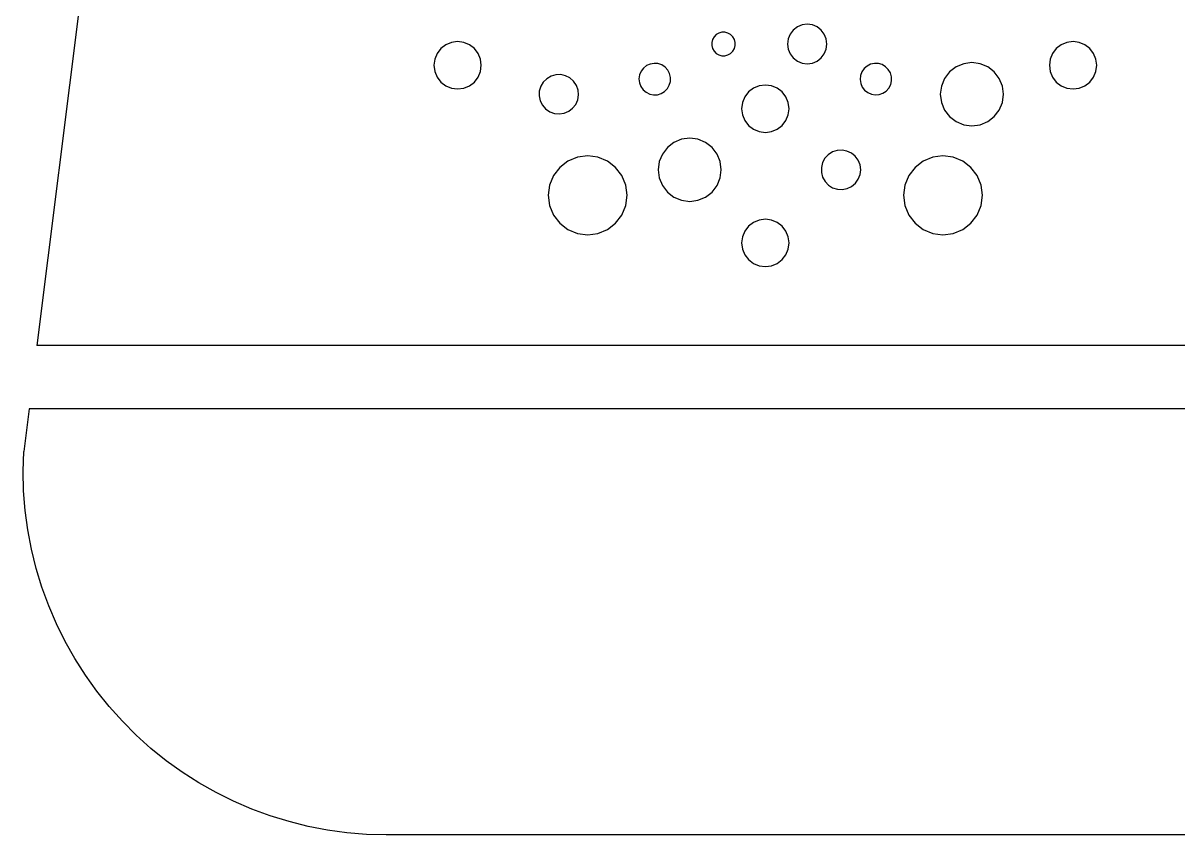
# Model space of a CAD drawing. Extents: x -202 to 202, y -117 to 117.
# Drawn here: x -75.1 to -1.9, y 19.7 to 71.1 of the extents above; entities that cross this region are included whole.
import ezdxf

# ---------------------------------------------------------------- set-up
doc = ezdxf.new("R2010")
doc.units = 0
doc.layers.get('0').update_dxf_attribs({"linetype": 'CONTINUOUS'})

msp = doc.modelspace()

# ---------------------------------------------------------------- linework, layer by layer
for p, q in [((-69.312, 89.655), (-74.185, 50.666)), ((-25.731, 70.973), (-26.032, 70.848)), ((-25.407, 71.015), (-25.731, 70.973)), ((-25.084, 70.973), (-25.407, 71.015)), ((-24.782, 70.848), (-25.084, 70.973)), ((-31.308, 70.222), (-31.4, 70.05)), ((-31.17, 70.36), (-31.308, 70.222)), ((-31, 70.458), (-31.17, 70.36)), ((-30.811, 70.509), (-31, 70.458)), ((-30.615, 70.509), (-30.811, 70.509)), ((-30.426, 70.458), (-30.615, 70.509)), ((-30.257, 70.36), (-30.426, 70.458)), ((-30.118, 70.222), (-30.257, 70.36)), ((-30.02, 70.052), (-30.118, 70.222)), ((-26.49, 70.39), (-26.615, 70.089)), ((-26.291, 70.649), (-26.49, 70.39)), ((-26.032, 70.848), (-26.291, 70.649)), ((-24.524, 70.649), (-24.782, 70.848)), ((-24.325, 70.39), (-24.524, 70.649)), ((-24.2, 70.089), (-24.325, 70.39)), ((-48.607, 69.477), (-48.845, 69.166)), ((-48.296, 69.715), (-48.607, 69.477)), ((-47.934, 69.865), (-48.296, 69.715)), ((-47.546, 69.916), (-47.934, 69.865)), ((-47.158, 69.865), (-47.546, 69.916)), ((-46.796, 69.715), (-47.158, 69.865)), ((-46.485, 69.477), (-46.796, 69.715)), ((-46.247, 69.166), (-46.485, 69.477)), ((-31.4, 70.05), (-31.457, 69.863)), ((-31.457, 69.863), (-31.457, 69.667)), ((-31.457, 69.667), (-31.406, 69.478)), ((-31.406, 69.478), (-31.308, 69.309)), ((-30.118, 69.309), (-30.02, 69.478)), ((-29.97, 69.863), (-30.02, 70.052)), ((-30.02, 69.478), (-29.97, 69.667)), ((-29.97, 69.667), (-29.97, 69.863)), ((-26.615, 70.089), (-26.657, 69.765)), ((-26.657, 69.765), (-26.615, 69.442)), ((-24.157, 69.765), (-24.2, 70.089)), ((-24.2, 69.442), (-24.157, 69.765)), ((-9.635, 69.477), (-9.874, 69.166)), ((-9.325, 69.715), (-9.635, 69.477)), ((-8.963, 69.865), (-9.325, 69.715)), ((-8.575, 69.916), (-8.963, 69.865)), ((-8.187, 69.865), (-8.575, 69.916)), ((-7.825, 69.715), (-8.187, 69.865)), ((-7.514, 69.477), (-7.825, 69.715)), ((-7.276, 69.166), (-7.514, 69.477)), ((-48.995, 68.804), (-49.046, 68.416)), ((-48.845, 69.166), (-48.995, 68.804)), ((-46.097, 68.804), (-46.247, 69.166)), ((-46.046, 68.416), (-46.097, 68.804)), ((-31.308, 69.309), (-31.17, 69.17)), ((-31.17, 69.17), (-31, 69.072)), ((-31, 69.072), (-30.811, 69.022)), ((-30.811, 69.022), (-30.615, 69.022)), ((-30.615, 69.022), (-30.426, 69.072)), ((-30.426, 69.072), (-30.257, 69.17)), ((-30.257, 69.17), (-30.118, 69.309)), ((-26.615, 69.442), (-26.49, 69.14)), ((-26.49, 69.14), (-26.291, 68.881)), ((-26.291, 68.881), (-26.032, 68.683)), ((-24.782, 68.683), (-24.524, 68.881)), ((-24.524, 68.881), (-24.325, 69.14)), ((-24.325, 69.14), (-24.2, 69.442)), ((-10.024, 68.804), (-10.075, 68.416)), ((-9.874, 69.166), (-10.024, 68.804)), ((-7.126, 68.804), (-7.276, 69.166)), ((-7.075, 68.416), (-7.126, 68.804)), ((-49.046, 68.416), (-48.995, 68.028)), ((-48.995, 68.028), (-48.845, 67.666)), ((-46.247, 67.666), (-46.097, 68.028)), ((-46.097, 68.028), (-46.046, 68.416)), ((-35.929, 68.037), (-36.025, 67.805)), ((-35.778, 68.237), (-35.929, 68.037)), ((-35.583, 68.394), (-35.778, 68.237)), ((-35.354, 68.497), (-35.583, 68.394)), ((-35.107, 68.54), (-35.354, 68.497)), ((-34.858, 68.521), (-35.107, 68.54)), ((-34.62, 68.44), (-34.858, 68.521)), ((-34.411, 68.302), (-34.62, 68.44)), ((-34.242, 68.117), (-34.411, 68.302)), ((-34.125, 67.895), (-34.242, 68.117)), ((-26.032, 68.683), (-25.731, 68.558)), ((-25.731, 68.558), (-25.407, 68.515)), ((-25.407, 68.515), (-25.084, 68.558)), ((-25.084, 68.558), (-24.782, 68.683)), ((-21.807, 68.207), (-21.949, 68)), ((-21.618, 68.372), (-21.807, 68.207)), ((-21.394, 68.484), (-21.618, 68.372)), ((-21.149, 68.538), (-21.394, 68.484)), ((-20.899, 68.528), (-21.149, 68.538)), ((-20.658, 68.457), (-20.899, 68.528)), ((-20.443, 68.329), (-20.658, 68.457)), ((-20.274, 68.145), (-20.443, 68.329)), ((-20.14, 67.934), (-20.274, 68.145)), ((-15.979, 68.317), (-16.393, 67.999)), ((-15.496, 68.516), (-15.979, 68.317)), ((-14.979, 68.584), (-15.496, 68.516)), ((-14.461, 68.516), (-14.979, 68.584)), ((-13.979, 68.317), (-14.461, 68.516)), ((-13.565, 67.999), (-13.979, 68.317)), ((-10.075, 68.416), (-10.024, 68.028)), ((-10.024, 68.028), (-9.874, 67.666)), ((-7.276, 67.666), (-7.126, 68.028)), ((-7.126, 68.028), (-7.075, 68.416)), ((-48.845, 67.666), (-48.607, 67.355)), ((-48.607, 67.355), (-48.296, 67.117)), ((-46.796, 67.117), (-46.485, 67.355)), ((-46.485, 67.355), (-46.247, 67.666)), ((-42.125, 67.356), (-42.286, 67.087)), ((-41.896, 67.568), (-42.125, 67.356)), ((-41.632, 67.734), (-41.896, 67.568)), ((-41.331, 67.82), (-41.632, 67.734)), ((-41.018, 67.828), (-41.331, 67.82)), ((-40.712, 67.758), (-41.018, 67.828)), ((-40.434, 67.615), (-40.712, 67.758)), ((-40.2, 67.406), (-40.434, 67.615)), ((-40.025, 67.146), (-40.2, 67.406)), ((-36.025, 67.805), (-36.06, 67.557)), ((-36.06, 67.557), (-36.033, 67.308)), ((-36.033, 67.308), (-35.944, 67.074)), ((-34.144, 67.162), (-34.07, 67.401)), ((-34.066, 67.651), (-34.125, 67.895)), ((-34.07, 67.401), (-34.066, 67.651)), ((-22.035, 67.765), (-22.06, 67.515)), ((-22.06, 67.515), (-22.022, 67.268)), ((-21.949, 68), (-22.035, 67.765)), ((-20.072, 67.693), (-20.14, 67.934)), ((-20.121, 67.198), (-20.065, 67.442)), ((-20.065, 67.442), (-20.072, 67.693)), ((-16.711, 67.584), (-16.911, 67.102)), ((-16.393, 67.999), (-16.711, 67.584)), ((-13.247, 67.584), (-13.565, 67.999)), ((-13.047, 67.102), (-13.247, 67.584)), ((-9.874, 67.666), (-9.635, 67.355)), ((-9.635, 67.355), (-9.325, 67.117)), ((-7.825, 67.117), (-7.514, 67.355)), ((-7.514, 67.355), (-7.276, 67.666)), ((-48.296, 67.117), (-47.934, 66.967)), ((-47.934, 66.967), (-47.546, 66.916)), ((-47.546, 66.916), (-47.158, 66.967)), ((-47.158, 66.967), (-46.796, 67.117)), ((-42.375, 66.786), (-42.387, 66.473)), ((-42.286, 67.087), (-42.375, 66.786)), ((-39.92, 66.851), (-40.025, 67.146)), ((-39.893, 66.539), (-39.92, 66.851)), ((-35.944, 67.074), (-35.8, 66.869)), ((-35.8, 66.869), (-35.609, 66.706)), ((-35.609, 66.706), (-35.384, 66.596)), ((-35.384, 66.596), (-35.139, 66.545)), ((-35.139, 66.545), (-34.888, 66.556)), ((-34.888, 66.556), (-34.649, 66.63)), ((-34.649, 66.63), (-34.435, 66.761)), ((-34.435, 66.761), (-34.261, 66.941)), ((-34.261, 66.941), (-34.144, 67.162)), ((-29.121, 66.727), (-29.359, 66.416)), ((-28.81, 66.965), (-29.121, 66.727)), ((-28.449, 67.115), (-28.81, 66.965)), ((-28.06, 67.166), (-28.449, 67.115)), ((-27.672, 67.115), (-28.06, 67.166)), ((-27.31, 66.965), (-27.672, 67.115)), ((-27, 66.727), (-27.31, 66.965)), ((-26.761, 66.416), (-27, 66.727)), ((-22.022, 67.268), (-21.924, 67.037)), ((-21.924, 67.037), (-21.771, 66.838)), ((-21.771, 66.838), (-21.574, 66.684)), ((-21.574, 66.684), (-21.344, 66.583)), ((-21.344, 66.583), (-21.097, 66.542)), ((-21.097, 66.542), (-20.847, 66.565)), ((-20.847, 66.565), (-20.611, 66.648)), ((-20.611, 66.648), (-20.403, 66.788)), ((-20.403, 66.788), (-20.236, 66.975)), ((-20.236, 66.975), (-20.121, 67.198)), ((-16.911, 67.102), (-16.979, 66.584)), ((-16.979, 66.584), (-16.911, 66.067)), ((-12.979, 66.584), (-13.047, 67.102)), ((-13.047, 66.067), (-12.979, 66.584)), ((-9.325, 67.117), (-8.963, 66.967)), ((-8.963, 66.967), (-8.575, 66.916)), ((-8.575, 66.916), (-8.187, 66.967)), ((-8.187, 66.967), (-7.825, 67.117)), ((-42.387, 66.473), (-42.32, 66.167)), ((-42.32, 66.167), (-42.179, 65.887)), ((-42.179, 65.887), (-41.973, 65.651)), ((-40.263, 65.696), (-40.069, 65.943)), ((-40.069, 65.943), (-39.943, 66.229)), ((-39.943, 66.229), (-39.893, 66.539)), ((-29.509, 66.054), (-29.56, 65.666)), ((-29.359, 66.416), (-29.509, 66.054)), ((-26.611, 66.054), (-26.761, 66.416)), ((-26.56, 65.666), (-26.611, 66.054)), ((-16.911, 66.067), (-16.711, 65.584)), ((-13.247, 65.584), (-13.047, 66.067)), ((-41.973, 65.651), (-41.715, 65.474)), ((-41.715, 65.474), (-41.421, 65.366)), ((-41.421, 65.366), (-41.109, 65.335)), ((-41.109, 65.335), (-40.799, 65.382)), ((-40.799, 65.382), (-40.511, 65.505)), ((-40.511, 65.505), (-40.263, 65.696)), ((-29.56, 65.666), (-29.509, 65.278)), ((-29.509, 65.278), (-29.359, 64.916)), ((-26.761, 64.916), (-26.611, 65.278)), ((-26.611, 65.278), (-26.56, 65.666)), ((-16.711, 65.584), (-16.393, 65.17)), ((-16.393, 65.17), (-15.979, 64.852)), ((-13.979, 64.852), (-13.565, 65.17)), ((-13.565, 65.17), (-13.247, 65.584)), ((-29.359, 64.916), (-29.121, 64.605)), ((-29.121, 64.605), (-28.81, 64.367)), ((-28.81, 64.367), (-28.449, 64.217)), ((-27.672, 64.217), (-27.31, 64.367)), ((-27.31, 64.367), (-27, 64.605)), ((-27, 64.605), (-26.761, 64.916)), ((-15.979, 64.852), (-15.496, 64.653)), ((-15.496, 64.653), (-14.979, 64.584)), ((-14.979, 64.584), (-14.461, 64.653)), ((-14.461, 64.653), (-13.979, 64.852)), ((-33.366, 63.728), (-33.848, 63.528)), ((-32.848, 63.796), (-33.366, 63.728)), ((-32.331, 63.728), (-32.848, 63.796)), ((-31.848, 63.528), (-32.331, 63.728)), ((-28.449, 64.217), (-28.06, 64.166)), ((-28.06, 64.166), (-27.672, 64.217)), ((-34.263, 63.211), (-34.581, 62.796)), ((-33.848, 63.528), (-34.263, 63.211)), ((-31.434, 63.211), (-31.848, 63.528)), ((-31.116, 62.796), (-31.434, 63.211)), ((-23.81, 62.925), (-24.074, 62.755)), ((-23.513, 63.023), (-23.81, 62.925)), ((-23.2, 63.044), (-23.513, 63.023)), ((-22.892, 62.987), (-23.2, 63.044)), ((-22.608, 62.855), (-22.892, 62.987)), ((-40.56, 62.345), (-41.078, 61.948)), ((-39.957, 62.595), (-40.56, 62.345)), ((-39.31, 62.68), (-39.957, 62.595)), ((-38.663, 62.595), (-39.31, 62.68)), ((-38.06, 62.345), (-38.663, 62.595)), ((-37.543, 61.948), (-38.06, 62.345)), ((-34.78, 62.314), (-34.848, 61.796)), ((-34.581, 62.796), (-34.78, 62.314)), ((-30.917, 62.314), (-31.116, 62.796)), ((-30.848, 61.796), (-30.917, 62.314)), ((-24.437, 62.25), (-24.513, 61.946)), ((-24.287, 62.526), (-24.437, 62.25)), ((-24.074, 62.755), (-24.287, 62.526)), ((-22.365, 62.657), (-22.608, 62.855)), ((-22.18, 62.404), (-22.365, 62.657)), ((-22.063, 62.114), (-22.18, 62.404)), ((-18.06, 62.345), (-18.578, 61.948)), ((-17.457, 62.595), (-18.06, 62.345)), ((-16.81, 62.68), (-17.457, 62.595)), ((-16.163, 62.595), (-16.81, 62.68)), ((-15.56, 62.345), (-16.163, 62.595)), ((-15.043, 61.948), (-15.56, 62.345)), ((-41.475, 61.43), (-41.725, 60.827)), ((-41.078, 61.948), (-41.475, 61.43)), ((-37.145, 61.43), (-37.543, 61.948)), ((-36.896, 60.827), (-37.145, 61.43)), ((-34.848, 61.796), (-34.78, 61.279)), ((-30.917, 61.279), (-30.848, 61.796)), ((-24.513, 61.946), (-24.501, 61.635)), ((-24.501, 61.635), (-24.432, 61.33)), ((-22.174, 61.2), (-22.06, 61.492)), ((-22.022, 61.803), (-22.063, 62.114)), ((-22.06, 61.492), (-22.022, 61.803)), ((-18.975, 61.43), (-19.225, 60.827)), ((-18.578, 61.948), (-18.975, 61.43)), ((-14.645, 61.43), (-15.043, 61.948)), ((-14.396, 60.827), (-14.645, 61.43)), ((-41.725, 60.827), (-41.81, 60.18)), ((-36.81, 60.18), (-36.896, 60.827)), ((-34.78, 61.279), (-34.581, 60.796)), ((-34.581, 60.796), (-34.263, 60.382)), ((-31.434, 60.382), (-31.116, 60.796)), ((-31.116, 60.796), (-30.917, 61.279)), ((-24.432, 61.33), (-24.28, 61.056)), ((-24.28, 61.056), (-24.064, 60.829)), ((-24.064, 60.829), (-23.798, 60.663)), ((-22.88, 60.61), (-22.597, 60.744)), ((-22.597, 60.744), (-22.356, 60.945)), ((-22.356, 60.945), (-22.174, 61.2)), ((-19.225, 60.827), (-19.31, 60.18)), ((-14.31, 60.18), (-14.396, 60.827)), ((-41.81, 60.18), (-41.725, 59.533)), ((-36.896, 59.533), (-36.81, 60.18)), ((-34.263, 60.382), (-33.848, 60.064)), ((-33.848, 60.064), (-33.366, 59.864)), ((-32.331, 59.864), (-31.848, 60.064)), ((-31.848, 60.064), (-31.434, 60.382)), ((-23.798, 60.663), (-23.5, 60.567)), ((-23.5, 60.567), (-23.187, 60.549)), ((-23.187, 60.549), (-22.88, 60.61)), ((-19.31, 60.18), (-19.225, 59.533)), ((-14.396, 59.533), (-14.31, 60.18)), ((-41.725, 59.533), (-41.475, 58.93)), ((-37.145, 58.93), (-36.896, 59.533)), ((-33.366, 59.864), (-32.848, 59.796)), ((-32.848, 59.796), (-32.331, 59.864)), ((-19.225, 59.533), (-18.975, 58.93)), ((-14.645, 58.93), (-14.396, 59.533)), ((-41.475, 58.93), (-41.078, 58.413)), ((-37.543, 58.413), (-37.145, 58.93)), ((-28.449, 58.615), (-28.81, 58.465)), ((-28.06, 58.666), (-28.449, 58.615)), ((-27.672, 58.615), (-28.06, 58.666)), ((-27.31, 58.465), (-27.672, 58.615)), ((-18.975, 58.93), (-18.578, 58.413)), ((-15.043, 58.413), (-14.645, 58.93)), ((-41.078, 58.413), (-40.56, 58.015)), ((-40.56, 58.015), (-39.957, 57.766)), ((-38.663, 57.766), (-38.06, 58.015)), ((-38.06, 58.015), (-37.543, 58.413)), ((-29.359, 57.916), (-29.509, 57.554)), ((-29.121, 58.227), (-29.359, 57.916)), ((-28.81, 58.465), (-29.121, 58.227)), ((-27, 58.227), (-27.31, 58.465)), ((-26.761, 57.916), (-27, 58.227)), ((-26.611, 57.554), (-26.761, 57.916)), ((-18.578, 58.413), (-18.06, 58.015)), ((-18.06, 58.015), (-17.457, 57.766)), ((-16.163, 57.766), (-15.56, 58.015)), ((-15.56, 58.015), (-15.043, 58.413)), ((-39.957, 57.766), (-39.31, 57.68)), ((-39.31, 57.68), (-38.663, 57.766)), ((-29.509, 57.554), (-29.56, 57.166)), ((-29.56, 57.166), (-29.509, 56.778)), ((-26.56, 57.166), (-26.611, 57.554)), ((-26.611, 56.778), (-26.56, 57.166)), ((-17.457, 57.766), (-16.81, 57.68)), ((-16.81, 57.68), (-16.163, 57.766)), ((-29.509, 56.778), (-29.359, 56.416)), ((-29.359, 56.416), (-29.121, 56.105)), ((-27, 56.105), (-26.761, 56.416)), ((-26.761, 56.416), (-26.611, 56.778)), ((-29.121, 56.105), (-28.81, 55.867)), ((-28.81, 55.867), (-28.449, 55.717)), ((-28.449, 55.717), (-28.06, 55.666)), ((-28.06, 55.666), (-27.672, 55.717)), ((-27.672, 55.717), (-27.31, 55.867)), ((-27.31, 55.867), (-27, 56.105)), ((60.065, 50.666), (-74.185, 50.666)), ((-74.685, 46.666), (-75.024, 43.955)), ((60.565, 46.666), (-74.685, 46.666)), ((-75.06, 42.709), (-75.024, 43.955)), ((-75.029, 41.462), (-75.06, 42.709)), ((-74.93, 40.219), (-75.029, 41.462)), ((-74.763, 38.983), (-74.93, 40.219)), ((-74.53, 37.758), (-74.763, 38.983)), ((-74.231, 36.547), (-74.53, 37.758)), ((-73.867, 35.354), (-74.231, 36.547)), ((-73.439, 34.183), (-73.867, 35.354)), ((-72.948, 33.037), (-73.439, 34.183)), ((-72.395, 31.919), (-72.948, 33.037)), ((-71.782, 30.832), (-72.395, 31.919)), ((-71.112, 29.781), (-71.782, 30.832)), ((-70.386, 28.767), (-71.112, 29.781)), ((-69.605, 27.794), (-70.386, 28.767)), ((-68.773, 26.865), (-69.605, 27.794)), ((-67.892, 25.982), (-68.773, 26.865)), ((-66.965, 25.149), (-67.892, 25.982)), ((-65.993, 24.367), (-66.965, 25.149)), ((-64.981, 23.638), (-65.993, 24.367)), ((-63.931, 22.966), (-64.981, 23.638)), ((-62.845, 22.351), (-63.931, 22.966)), ((-61.728, 21.797), (-62.845, 22.351)), ((-60.583, 21.303), (-61.728, 21.797)), ((-59.413, 20.873), (-60.583, 21.303)), ((-58.221, 20.506), (-59.413, 20.873)), ((-57.01, 20.205), (-58.221, 20.506)), ((-55.786, 19.97), (-57.01, 20.205)), ((-54.55, 19.801), (-55.786, 19.97)), ((-53.307, 19.7), (-54.55, 19.801)), ((-52.06, 19.666), (-53.307, 19.7)), ((37.94, 19.666), (-52.06, 19.666))]:
    msp.add_line(p, q)

doc.saveas('drawing.dxf')
